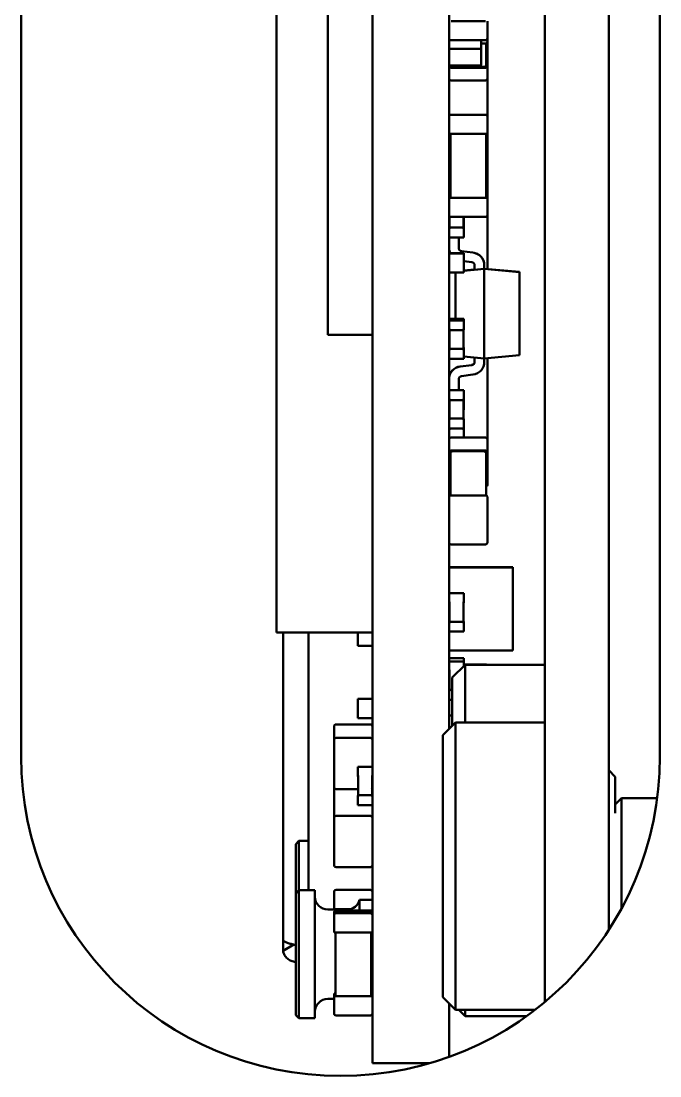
# Model space of a CAD drawing. Header units: millimetres. Extents: x 3100 to 5091, y 868 to 1900.
# Drawn here: x 3340.34 to 3350.34, y 1417.4 to 1433.91 of the extents above; entities that cross this region are included whole.
import ezdxf

# ---------------------------------------------------------------- set-up
doc = ezdxf.new("R2010")
doc.units = ezdxf.units.MM
doc.header["$LTSCALE"] = 1.8
doc.layers.add('외형선(ISO)', color=7, linetype='Continuous', lineweight=50)

msp = doc.modelspace()

# ---------------------------------------------------------------- linework, layer by layer
at = {"layer": '외형선(ISO)'}
for p, q in [((3348.54, 1418.555), (3348.54, 1461.238)), ((3349.54, 1460.109), (3349.54, 1419.684)), ((3340.34, 1422.396), (3340.34, 1457.396)), ((3350.34, 1457.396), (3350.34, 1422.396)), ((3345.84, 1420.94), (3345.84, 1454.15)), ((3347.04, 1422.831), (3347.04, 1454.15)), ((3345.14, 1429.002), (3345.14, 1444.002)), ((3344.34, 1424.34), (3344.34, 1437.764)), ((3347.07, 1433.912), (3347.61, 1433.912)), ((3347.64, 1433.642), (3347.64, 1433.912)), ((3347.61, 1433.612), (3347.07, 1433.612)), ((3347.54, 1433.492), (3347.54, 1433.612)), ((3347.61, 1433.561), (3347.54, 1433.561)), ((3347.62, 1433.224), (3347.62, 1433.563)), ((3347.64, 1433.591), (3347.64, 1433.642)), ((3347.64, 1433.203), (3347.64, 1433.591)), ((3347.525, 1433.477), (3347.055, 1433.477)), ((3347.54, 1433.229), (3347.54, 1433.492)), ((3347.525, 1433.214), (3347.055, 1433.214)), ((3347.1, 1433.196), (3347.58, 1433.196)), ((3347.64, 1433.012), (3347.64, 1433.203)), ((3347.07, 1433.182), (3347.61, 1433.182)), ((3347.61, 1432.982), (3347.07, 1432.982)), ((3347.64, 1433.012), (3347.64, 1432.416)), ((3347.04, 1432.432), (3347.045, 1432.432)), ((3347.04, 1432.431), (3347.045, 1432.431)), ((3347.61, 1432.446), (3347.07, 1432.446)), ((3347.64, 1432.415), (3347.64, 1432.416)), ((3347.64, 1432.145), (3347.64, 1432.415)), ((3347.04, 1432.083), (3347.05, 1432.083)), ((3347.05, 1432.082), (3347.04, 1432.082)), ((3347.04, 1432.082), (3347.05, 1432.082)), ((3347.05, 1432.082), (3347.04, 1432.082)), ((3347.046, 1431.982), (3347.046, 1432.145)), ((3347.06, 1432.145), (3347.06, 1431.145)), ((3347.07, 1432.145), (3347.61, 1432.145)), ((3347.62, 1431.145), (3347.62, 1432.145)), ((3347.64, 1432.145), (3347.64, 1431.146)), ((3347.04, 1431.981), (3347.06, 1431.981)), ((3347.06, 1431.831), (3347.04, 1431.831)), ((3347.06, 1431.782), (3347.04, 1431.782)), ((3347.07, 1431.145), (3347.61, 1431.145)), ((3347.1, 1431.145), (3347.58, 1431.145)), ((3347.64, 1431.145), (3347.64, 1431.146)), ((3347.64, 1430.875), (3347.64, 1431.145)), ((3347.046, 1430.675), (3347.046, 1430.857)), ((3347.61, 1430.845), (3347.07, 1430.845)), ((3347.264, 1430.845), (3347.264, 1430.677)), ((3347.27, 1430.845), (3347.27, 1430.68)), ((3347.64, 1430.875), (3347.64, 1430.029)), ((3347.04, 1430.675), (3347.06, 1430.675)), ((3347.06, 1430.68), (3347.25, 1430.68)), ((3347.25, 1430.675), (3347.27, 1430.675)), ((3347.27, 1430.675), (3347.25, 1430.675)), ((3347.27, 1430.68), (3347.27, 1430.675)), ((3347.27, 1430.68), (3347.27, 1430.68)), ((3347.27, 1430.525), (3347.27, 1430.675)), ((3347.27, 1430.675), (3347.27, 1430.675)), ((3347.27, 1430.525), (3347.04, 1430.525)), ((3347.19, 1430.525), (3347.19, 1430.358)), ((3347.27, 1430.276), (3347.04, 1430.276)), ((3347.06, 1430.276), (3347.04, 1430.276)), ((3347.04, 1430.275), (3347.06, 1430.275)), ((3347.04, 1430.275), (3347.27, 1430.275)), ((3347.25, 1430.276), (3347.06, 1430.276)), ((3347.06, 1430.275), (3347.25, 1430.275)), ((3347.234, 1430.311), (3347.414, 1430.288)), ((3347.414, 1430.288), (3347.234, 1430.31)), ((3347.414, 1430.286), (3347.234, 1430.309)), ((3347.234, 1430.309), (3347.414, 1430.287)), ((3347.27, 1430.276), (3347.25, 1430.276)), ((3347.25, 1430.275), (3347.27, 1430.275)), ((3347.27, 1430.276), (3347.27, 1430.276)), ((3347.27, 1430.276), (3347.27, 1430.275)), ((3347.27, 1430.275), (3347.27, 1430.275)), ((3347.27, 1430.275), (3347.27, 1429.975)), ((3347.27, 1430.153), (3347.396, 1430.138)), ((3347.44, 1430.018), (3347.44, 1430.088)), ((3347.59, 1430.09), (3347.59, 1430.088)), ((3347.59, 1430.09), (3347.59, 1430.09)), ((3347.59, 1430.088), (3347.59, 1430.031)), ((3347.59, 1430.088), (3347.59, 1430.088)), ((3347.04, 1429.975), (3347.27, 1429.975)), ((3347.14, 1429.251), (3347.14, 1429.975)), ((3347.59, 1430.031), (3347.27, 1430.003)), ((3347.44, 1430.02), (3347.27, 1430.006)), ((3347.44, 1430.018), (3347.59, 1430.031)), ((3347.59, 1430.034), (3348.14, 1429.985)), ((3347.59, 1428.631), (3347.59, 1430.031)), ((3347.59, 1430.031), (3348.14, 1429.983)), ((3347.59, 1430.031), (3347.59, 1430.031)), ((3348.14, 1429.983), (3348.14, 1429.985)), ((3348.14, 1428.679), (3348.14, 1429.983)), ((3347.27, 1429.251), (3347.04, 1429.251)), ((3347.27, 1429.251), (3347.04, 1429.251)), ((3347.27, 1429.226), (3347.04, 1429.226)), ((3347.27, 1429.226), (3347.04, 1429.226)), ((3347.27, 1429.251), (3347.27, 1429.251)), ((3347.27, 1429.226), (3347.27, 1429.251)), ((3347.27, 1429.226), (3347.27, 1429.226)), ((3347.27, 1429.076), (3347.27, 1429.226)), ((3347.06, 1429.076), (3347.04, 1429.076)), ((3347.046, 1429.075), (3347.046, 1429.076)), ((3347.046, 1428.776), (3347.046, 1429.075)), ((3347.25, 1429.071), (3347.06, 1429.071)), ((3347.27, 1429.076), (3347.25, 1429.076)), ((3347.264, 1429.076), (3347.264, 1429.073)), ((3347.264, 1429.073), (3347.264, 1428.778)), ((3345.84, 1429.002), (3345.14, 1429.002)), ((3347.04, 1428.801), (3347.05, 1428.801)), ((3347.04, 1428.776), (3347.06, 1428.776)), ((3347.06, 1428.781), (3347.25, 1428.781)), ((3347.27, 1428.776), (3347.25, 1428.776)), ((3347.25, 1428.776), (3347.27, 1428.776)), ((3347.27, 1428.801), (3347.26, 1428.801)), ((3347.26, 1428.801), (3347.27, 1428.801)), ((3347.27, 1428.806), (3347.27, 1428.806)), ((3347.27, 1428.781), (3347.27, 1428.801)), ((3347.27, 1428.801), (3347.27, 1428.801)), ((3347.27, 1428.776), (3347.27, 1428.781)), ((3347.27, 1428.781), (3347.27, 1428.781)), ((3347.27, 1428.626), (3347.27, 1428.776)), ((3347.27, 1428.776), (3347.27, 1428.776)), ((3347.04, 1428.626), (3347.27, 1428.626)), ((3347.59, 1428.631), (3347.27, 1428.659)), ((3347.44, 1428.644), (3347.44, 1428.575)), ((3347.59, 1428.631), (3348.14, 1428.679)), ((3347.59, 1428.575), (3347.59, 1428.631)), ((3347.64, 1428.635), (3347.64, 1427.36)), ((3347.396, 1428.527), (3347.216, 1428.504)), ((3347.216, 1428.505), (3347.396, 1428.527)), ((3347.396, 1428.526), (3347.216, 1428.504)), ((3347.216, 1428.504), (3347.396, 1428.526)), ((3347.216, 1428.503), (3347.396, 1428.525)), ((3347.396, 1428.525), (3347.216, 1428.503)), ((3347.19, 1428.135), (3347.19, 1428.304)), ((3347.234, 1428.354), (3347.414, 1428.376)), ((3347.04, 1428.135), (3347.27, 1428.135)), ((3347.04, 1428.134), (3347.27, 1428.134)), ((3347.27, 1428.135), (3347.27, 1428.134)), ((3347.27, 1427.984), (3347.27, 1428.134)), ((3347.06, 1427.984), (3347.04, 1427.984)), ((3347.05, 1427.978), (3347.04, 1427.978)), ((3347.05, 1427.977), (3347.04, 1427.977)), ((3347.046, 1427.685), (3347.046, 1427.984)), ((3347.25, 1427.979), (3347.06, 1427.979)), ((3347.27, 1427.984), (3347.25, 1427.984)), ((3347.27, 1427.978), (3347.26, 1427.978)), ((3347.27, 1427.977), (3347.26, 1427.977)), ((3347.264, 1427.982), (3347.264, 1427.687)), ((3347.27, 1427.977), (3347.27, 1427.978)), ((3347.27, 1427.827), (3347.27, 1427.977)), ((3347.05, 1427.827), (3347.04, 1427.827)), ((3347.27, 1427.827), (3347.26, 1427.827)), ((3347.04, 1427.684), (3347.06, 1427.684)), ((3347.046, 1427.684), (3347.046, 1427.685)), ((3347.046, 1427.685), (3347.046, 1427.685)), ((3347.06, 1427.689), (3347.25, 1427.689)), ((3347.27, 1427.685), (3347.25, 1427.685)), ((3347.25, 1427.684), (3347.27, 1427.684)), ((3347.264, 1427.687), (3347.264, 1427.685)), ((3347.264, 1427.685), (3347.264, 1427.684)), ((3347.27, 1427.69), (3347.27, 1427.689)), ((3347.27, 1427.685), (3347.27, 1427.685)), ((3347.27, 1427.534), (3347.27, 1427.684)), ((3347.27, 1427.534), (3347.04, 1427.534)), ((3347.04, 1427.527), (3347.06, 1427.527)), ((3347.046, 1427.528), (3347.046, 1427.534)), ((3347.27, 1427.528), (3347.25, 1427.528)), ((3347.25, 1427.527), (3347.27, 1427.527)), ((3347.264, 1427.534), (3347.264, 1427.53)), ((3347.27, 1427.532), (3347.27, 1427.533)), ((3347.27, 1427.528), (3347.27, 1427.528)), ((3347.27, 1427.39), (3347.27, 1427.527)), ((3347.04, 1427.377), (3347.045, 1427.377)), ((3347.61, 1427.39), (3347.07, 1427.39)), ((3347.64, 1427.169), (3347.64, 1427.36)), ((3347.06, 1427.148), (3347.06, 1426.482)), ((3347.07, 1427.191), (3347.61, 1427.191)), ((3347.1, 1427.176), (3347.58, 1427.176)), ((3347.62, 1426.482), (3347.62, 1427.148)), ((3347.64, 1426.647), (3347.64, 1427.169)), ((3347.06, 1426.564), (3347.04, 1426.564)), ((3347.046, 1426.475), (3347.046, 1426.55)), ((3347.046, 1426.55), (3347.046, 1426.55)), ((3347.07, 1426.483), (3347.61, 1426.483)), ((3347.64, 1426.271), (3347.64, 1426.462)), ((3347.64, 1425.748), (3347.64, 1426.271)), ((3347.61, 1425.718), (3347.07, 1425.718)), ((3347.04, 1425.361), (3348.04, 1425.361)), ((3347.04, 1425.359), (3348.04, 1425.359)), ((3348.04, 1425.361), (3348.04, 1425.359)), ((3348.04, 1425.359), (3348.04, 1424.059)), ((3347.04, 1424.954), (3347.27, 1424.954)), ((3347.04, 1424.953), (3347.27, 1424.953)), ((3347.27, 1424.954), (3347.27, 1424.953)), ((3347.27, 1424.803), (3347.27, 1424.953)), ((3347.06, 1424.803), (3347.04, 1424.803)), ((3347.046, 1424.504), (3347.046, 1424.803)), ((3347.27, 1424.803), (3347.25, 1424.803)), ((3347.264, 1424.801), (3347.264, 1424.506)), ((3347.04, 1424.503), (3347.06, 1424.503)), ((3347.06, 1424.508), (3347.25, 1424.508)), ((3347.27, 1424.504), (3347.25, 1424.504)), ((3347.25, 1424.503), (3347.27, 1424.503)), ((3347.27, 1424.509), (3347.27, 1424.508)), ((3347.27, 1424.504), (3347.27, 1424.504)), ((3347.27, 1424.353), (3347.27, 1424.503)), ((3345.84, 1424.34), (3344.34, 1424.34)), ((3344.44, 1419.533), (3344.44, 1424.34)), ((3344.84, 1420.302), (3344.84, 1424.34)), ((3345.61, 1424.34), (3345.61, 1424.131)), ((3347.27, 1424.353), (3347.04, 1424.353)), ((3345.61, 1424.131), (3345.84, 1424.131)), ((3347.04, 1424.059), (3348.04, 1424.059)), ((3347.04, 1423.939), (3347.27, 1423.939)), ((3347.04, 1423.938), (3347.27, 1423.938)), ((3347.04, 1423.887), (3347.27, 1423.887)), ((3347.04, 1423.887), (3347.27, 1423.887)), ((3347.04, 1423.887), (3347.27, 1423.887)), ((3347.04, 1423.887), (3347.27, 1423.887)), ((3347.09, 1423.633), (3347.29, 1423.833)), ((3347.27, 1423.939), (3347.27, 1423.938)), ((3347.27, 1423.887), (3347.27, 1423.938)), ((3347.27, 1423.887), (3347.27, 1423.887)), ((3347.27, 1423.813), (3347.27, 1423.887)), ((3347.27, 1423.887), (3347.27, 1423.887)), ((3347.27, 1423.887), (3347.27, 1423.887)), ((3347.27, 1423.84), (3347.61, 1423.84)), ((3347.61, 1423.84), (3347.27, 1423.84)), ((3347.27, 1423.839), (3347.61, 1423.839)), ((3347.29, 1423.833), (3347.29, 1422.931)), ((3348.54, 1423.833), (3347.29, 1423.833)), ((3347.06, 1423.737), (3347.04, 1423.737)), ((3347.046, 1423.736), (3347.046, 1423.737)), ((3347.046, 1423.437), (3347.046, 1423.736)), ((3347.09, 1423.633), (3347.09, 1422.881)), ((3347.04, 1423.488), (3347.05, 1423.488)), ((3345.61, 1423.301), (3345.84, 1423.301)), ((3345.61, 1423.301), (3345.61, 1423.3)), ((3345.61, 1423.3), (3345.61, 1423.3)), ((3345.61, 1423), (3345.61, 1423.3)), ((3345.61, 1423.3), (3345.61, 1423.3)), ((3345.63, 1423.3), (3345.61, 1423.3)), ((3345.61, 1423.3), (3345.63, 1423.3)), ((3345.84, 1423.3), (3345.61, 1423.3)), ((3345.82, 1423.3), (3345.63, 1423.3)), ((3345.63, 1423.3), (3345.82, 1423.3)), ((3345.84, 1423.3), (3345.82, 1423.3)), ((3345.82, 1423.3), (3345.84, 1423.3)), ((3347.04, 1423.437), (3347.06, 1423.437)), ((3347.04, 1423.437), (3347.06, 1423.437)), ((3347.09, 1423.287), (3347.04, 1423.287)), ((3347.06, 1423.442), (3347.09, 1423.442)), ((3345.84, 1423), (3345.61, 1423)), ((3347.09, 1423.039), (3347.07, 1423.039)), ((3345.24, 1422.869), (3345.24, 1422.868)), ((3345.24, 1422.868), (3345.24, 1422.659)), ((3345.27, 1422.899), (3345.81, 1422.899)), ((3346.94, 1422.731), (3347.14, 1422.931)), ((3347.14, 1422.931), (3347.14, 1418.431)), ((3348.54, 1422.931), (3347.14, 1422.931)), ((3345.24, 1422.659), (3345.24, 1422.658)), ((3345.24, 1422.659), (3345.24, 1422.659)), ((3345.24, 1422.658), (3345.24, 1421.918)), ((3345.24, 1422.658), (3345.24, 1422.658)), ((3345.81, 1422.689), (3345.27, 1422.689)), ((3345.27, 1422.689), (3345.81, 1422.689)), ((3345.81, 1422.688), (3345.27, 1422.688)), ((3346.94, 1422.731), (3346.94, 1418.631)), ((3345.61, 1422.235), (3345.61, 1422.236)), ((3345.84, 1422.236), (3345.61, 1422.236)), ((3345.61, 1422.235), (3345.61, 1422.085)), ((3345.84, 1422.235), (3345.61, 1422.235)), ((3349.64, 1422.081), (3349.54, 1422.181)), ((3345.63, 1422.085), (3345.61, 1422.085)), ((3345.616, 1421.788), (3345.616, 1422.085)), ((3345.84, 1422.085), (3345.82, 1422.085)), ((3345.834, 1422.083), (3345.834, 1421.788)), ((3349.64, 1422.081), (3349.64, 1421.512)), ((3345.24, 1421.438), (3345.24, 1421.918)), ((3345.27, 1421.888), (3345.62, 1421.888)), ((3345.61, 1421.79), (3345.61, 1421.791)), ((3345.61, 1421.786), (3345.61, 1421.786)), ((3345.61, 1421.785), (3345.61, 1421.635)), ((3345.61, 1421.785), (3345.63, 1421.785)), ((3345.61, 1421.635), (3345.84, 1421.635)), ((3345.63, 1421.79), (3345.82, 1421.79)), ((3345.84, 1421.786), (3345.82, 1421.786)), ((3345.82, 1421.785), (3345.84, 1421.785)), ((3349.64, 1421.646), (3349.74, 1421.746)), ((3349.74, 1421.746), (3349.74, 1420.022)), ((3350.298, 1421.746), (3349.74, 1421.746)), ((3345.27, 1421.468), (3345.81, 1421.468)), ((3345.81, 1421.467), (3345.27, 1421.467)), ((3345.81, 1421.467), (3345.27, 1421.467)), ((3345.24, 1421.438), (3345.24, 1421.437)), ((3345.24, 1421.437), (3345.24, 1421.437)), ((3345.24, 1421.437), (3345.24, 1421.436)), ((3345.24, 1421.436), (3345.24, 1420.696)), ((3344.64, 1421.025), (3344.69, 1421.075)), ((3344.64, 1421.023), (3344.64, 1421.025)), ((3344.64, 1421.023), (3344.64, 1420.873)), ((3344.69, 1421.073), (3344.69, 1421.075)), ((3344.69, 1421.075), (3344.84, 1421.075)), ((3344.69, 1421.073), (3344.69, 1420.873)), ((3344.64, 1420.252), (3344.64, 1420.873)), ((3344.69, 1420.302), (3344.69, 1420.873)), ((3345.84, 1420.94), (3345.84, 1417.596)), ((3345.27, 1420.666), (3345.81, 1420.666)), ((3345.27, 1420.308), (3345.81, 1420.308)), ((3344.64, 1420.252), (3344.69, 1420.302)), ((3344.64, 1420.25), (3344.64, 1420.252)), ((3344.64, 1420.25), (3344.64, 1420.1)), ((3344.69, 1420.3), (3344.69, 1420.302)), ((3344.69, 1420.302), (3344.94, 1420.302)), ((3344.69, 1420.3), (3344.69, 1420.1)), ((3344.94, 1420.3), (3344.94, 1420.302)), ((3344.94, 1420.1), (3344.94, 1420.3)), ((3345.24, 1420.278), (3345.24, 1420.277)), ((3345.24, 1420.277), (3345.24, 1420.007)), ((3345.64, 1420.151), (3345.64, 1420.152)), ((3345.84, 1420.152), (3345.64, 1420.152)), ((3345.64, 1420.151), (3345.64, 1419.986)), ((3344.64, 1418.5), (3344.64, 1420.1)), ((3344.69, 1418.5), (3344.69, 1420.1)), ((3344.94, 1418.5), (3344.94, 1420.1)), ((3345.446, 1420.002), (3345.14, 1420.002)), ((3345.26, 1420.007), (3345.26, 1420.002)), ((3345.492, 1420.007), (3345.27, 1420.007)), ((3345.27, 1419.986), (3345.81, 1419.986)), ((3345.24, 1419.956), (3345.24, 1419.955)), ((3345.24, 1419.955), (3345.24, 1419.936)), ((3345.24, 1419.936), (3345.24, 1419.935)), ((3345.24, 1419.935), (3345.24, 1419.915)), ((3345.24, 1419.915), (3345.24, 1419.915)), ((3345.24, 1419.915), (3345.24, 1419.914)), ((3345.24, 1419.914), (3345.24, 1419.914)), ((3345.24, 1419.914), (3345.24, 1419.644)), ((3345.27, 1419.966), (3345.81, 1419.966)), ((3345.27, 1419.945), (3345.81, 1419.945)), ((3345.27, 1419.944), (3345.81, 1419.944)), ((3344.44, 1419.531), (3344.44, 1419.384)), ((3345.26, 1419.644), (3345.26, 1418.644)), ((3345.81, 1419.644), (3345.27, 1419.644)), ((3345.82, 1418.644), (3345.82, 1419.644)), ((3344.442, 1419.357), (3344.607, 1419.452)), ((3345.24, 1418.686), (3345.24, 1418.685)), ((3345.24, 1418.685), (3345.24, 1418.666)), ((3345.24, 1418.666), (3345.24, 1418.665)), ((3345.24, 1418.665), (3345.24, 1418.645)), ((3344.64, 1418.5), (3344.64, 1418.35)), ((3344.69, 1418.5), (3344.69, 1418.3)), ((3344.94, 1418.3), (3344.94, 1418.5)), ((3345.24, 1418.601), (3345.14, 1418.601)), ((3345.24, 1418.645), (3345.24, 1418.645)), ((3345.24, 1418.645), (3345.24, 1418.644)), ((3345.24, 1418.644), (3345.24, 1418.644)), ((3345.24, 1418.644), (3345.24, 1418.374)), ((3345.81, 1418.644), (3345.27, 1418.644)), ((3345.78, 1418.644), (3345.3, 1418.644)), ((3346.94, 1418.631), (3347.14, 1418.431)), ((3347.04, 1418.531), (3347.04, 1417.694)), ((3344.64, 1418.35), (3344.69, 1418.3)), ((3345.27, 1418.344), (3345.81, 1418.344)), ((3348.386, 1418.431), (3347.14, 1418.431)), ((3347.192, 1418.431), (3347.29, 1418.333)), ((3347.29, 1418.431), (3347.29, 1418.333)), ((3348.253, 1418.333), (3347.29, 1418.333)), ((3344.69, 1418.3), (3344.94, 1418.3)), ((3346.74, 1417.596), (3345.84, 1417.596))]:
    msp.add_line(p, q, dxfattribs=at)
for centre, radius, start, end in [((3347.07, 1433.642), 0.03, 180, 270), ((3347.61, 1433.642), 0.03, 270, 0), ((3347.61, 1433.591), 0.03, 270, 0), ((3347.055, 1433.492), 0.015, 180, 270), ((3347.525, 1433.492), 0.015, 270, 0), ((3347.055, 1433.229), 0.015, 180, 270), ((3347.525, 1433.229), 0.015, 270, 0), ((3347.07, 1433.012), 0.03, 180, 270), ((3347.61, 1433.012), 0.03, 270, 0), ((3347.07, 1432.416), 0.03, 90, 180), ((3347.61, 1432.416), 0.03, 0, 90), ((3347.07, 1430.875), 0.03, 180, 270), ((3347.61, 1430.875), 0.03, 270, 0), ((3347.24, 1430.358), 0.2, 180, 204.3754), ((3347.24, 1430.36), 0.05, 180, 263), ((3347.24, 1430.36), 0.05, 180, 263), ((3347.24, 1430.359), 0.05, 180, 263), ((3347.24, 1430.358), 0.05, 180, 263), ((3347.39, 1430.09), 0.2, 360, 83), ((3347.39, 1430.09), 0.2, 0, 83), ((3347.39, 1430.088), 0.2, 360, 83), ((3347.39, 1430.088), 0.2, 0, 83), ((3347.39, 1430.088), 0.05, 360, 83), ((3347.39, 1428.577), 0.05, 277, 0), ((3347.39, 1428.576), 0.05, 277, 0), ((3347.39, 1428.576), 0.05, 277, 0), ((3347.39, 1428.575), 0.05, 277, 0), ((3347.39, 1428.575), 0.05, 277, 0), ((3347.39, 1428.575), 0.05, 277, 0), ((3347.39, 1428.575), 0.2, 277, 0), ((3347.24, 1428.306), 0.2, 97, 180), ((3347.24, 1428.306), 0.2, 97, 180), ((3347.24, 1428.305), 0.2, 97, 180), ((3347.24, 1428.306), 0.2, 97, 180), ((3347.24, 1428.305), 0.2, 97, 180), ((3347.24, 1428.304), 0.2, 97, 180), ((3347.24, 1428.304), 0.05, 97, 180), ((3347.07, 1427.36), 0.03, 90, 180), ((3347.61, 1427.36), 0.03, 0, 90), ((3347.07, 1425.748), 0.03, 180, 270), ((3347.61, 1425.748), 0.03, 270, 0), ((3347.61, 1423.81), 0.03, 49.3315, 90), ((3347.61, 1423.81), 0.03, 48.6674, 90), ((3347.61, 1423.809), 0.03, 51.8742, 90), ((3347.07, 1423.069), 0.03, 180, 270), ((3345.27, 1422.869), 0.03, 90, 180), ((3345.81, 1422.869), 0.03, 0, 90), ((3345.27, 1422.659), 0.03, 90, 180), ((3345.27, 1422.659), 0.03, 90, 180), ((3345.27, 1422.658), 0.03, 90, 180), ((3345.81, 1422.659), 0.03, 0, 90), ((3345.81, 1422.659), 0.03, 0, 90), ((3345.81, 1422.658), 0.03, 0, 90), ((3345.34, 1422.396), 5, 180, 0), ((3345.27, 1421.918), 0.03, 180, 270), ((3345.81, 1421.918), 0.03, 311.8103, 0), ((3345.27, 1421.438), 0.03, 90, 180), ((3345.27, 1421.437), 0.03, 90, 180), ((3345.27, 1421.437), 0.03, 90, 180), ((3345.81, 1421.438), 0.03, 0, 90), ((3345.81, 1421.437), 0.03, 0, 90), ((3345.81, 1421.437), 0.03, 0, 90), ((3345.27, 1420.696), 0.03, 180, 270), ((3345.81, 1420.696), 0.03, 270, 0), ((3345.27, 1420.278), 0.03, 90, 180), ((3345.81, 1420.278), 0.03, 0, 90), ((3345.14, 1420.202), 0.2, 180, 270), ((3345.446, 1420.202), 0.2, 270, 345.5225), ((3345.27, 1419.956), 0.03, 90, 180), ((3345.81, 1419.956), 0.03, 0, 90), ((3345.27, 1419.936), 0.03, 90, 180), ((3345.27, 1419.915), 0.03, 90, 180), ((3345.27, 1419.914), 0.03, 90, 180), ((3345.81, 1419.936), 0.03, 0, 90), ((3345.81, 1419.915), 0.03, 0, 90), ((3345.81, 1419.914), 0.03, 0, 90), ((3345.14, 1418.401), 0.2, 90, 180), ((3345.27, 1418.374), 0.03, 180, 270), ((3345.81, 1418.374), 0.03, 270, 0)]:
    msp.add_arc(centre, radius, start, end, dxfattribs=at)
for centre, major_axis, ratio, start_param, end_param in [((3347.07, 1433.203), (-0.03, 0), 0.707704, 0, 1.570796), ((3347.1, 1433.224), (-0.04, 0), 0.707704, 0.385079, 1.570796), ((3347.58, 1433.224), (0.04, 0), 0.707704, 4.712389, 6.283185), ((3347.61, 1433.203), (0.03, 0), 0.707704, 4.712389, 6.283185), ((3347.07, 1432.145), (-0.03, 0), 0.000845, 6.283185, 7.853982), ((3347.61, 1432.145), (0.03, 0), 0.000845, 4.712389, 6.283185), ((3347.06, 1431.981), (-0.01, 0), 0.000845, 6.283185, 7.853982), ((3347.07, 1431.146), (-0.03, 0), 0.000845, 5.052226, 6.283185), ((3347.07, 1431.145), (-0.03, 0), 0.000845, 6.283185, 7.853981), ((3347.1, 1431.145), (-0.04, 0), 0.000845, 6.283185, 7.853982), ((3347.58, 1431.145), (0.04, 0), 0.000845, 4.712389, 6.283185), ((3347.61, 1431.145), (0.03, 0), 0.000845, 4.712389, 6.283185), ((3347.61, 1431.146), (0.03, 0), 0.000845, 6.283185, 7.514145), ((3347.06, 1430.675), (-0.01, 0), 0.000845, 6.283185, 7.853982), ((3347.25, 1430.675), (0.01, 0), 0.000845, 4.712389, 6.283185), ((3347.06, 1428.776), (-0.01, 0), 0.000845, 6.283185, 7.853982), ((3347.25, 1428.776), (0.01, 0), 0.000845, 4.712389, 6.283185), ((3347.06, 1427.684), (-0.01, 0), 0.000845, 6.283185, 7.853982), ((3347.25, 1427.684), (0.01, 0), 0.000845, 4.712389, 6.283185), ((3347.06, 1427.527), (-0.01, 0), 0.000845, 6.283185, 7.853982), ((3347.25, 1427.527), (0.01, 0), 0.000845, 4.712389, 6.283185), ((3347.07, 1427.169), (-0.03, 0), 0.706509, 4.712389, 6.283185), ((3347.1, 1427.148), (-0.04, 0), 0.706509, 4.712389, 6.283185), ((3347.58, 1427.148), (0.04, 0), 0.706509, 0, 1.570796), ((3347.61, 1427.169), (0.03, 0), 0.706509, 0, 1.570796), ((3347.07, 1426.647), (-0.03, 0), 0.706509, 0, 1.230959), ((3347.61, 1426.647), (0.03, 0), 0.706509, 5.052226, 6.283185), ((3347.07, 1426.462), (-0.03, 0), 0.706509, 4.712389, 6.283185), ((3347.06, 1426.55), (-0.01, 0), 0.706509, 4.712389, 6.283185), ((3347.61, 1426.462), (0.03, 0), 0.706509, 0, 1.570796), ((3347.06, 1424.503), (-0.01, 0), 0.000845, 6.283185, 7.853982), ((3347.25, 1424.503), (0.01, 0), 0.000845, 4.712389, 6.283185), ((3347.06, 1423.437), (-0.01, 0), 0.000845, 6.283185, 7.853982), ((3345.63, 1421.785), (-0.01, 0), 0.000845, 6.283185, 7.853982), ((3345.82, 1421.785), (0.01, 0), 0.000845, 4.712389, 6.283185), ((3345.27, 1420.007), (-0.03, 0), 0.000845, 6.283185, 7.853982), ((3344.707, 1419.514), (-0.266, 0.024), 0.454773, 0.040691, 0.159009), ((3345.27, 1419.644), (-0.03, 0), 0.000845, 6.283185, 7.853982), ((3345.81, 1419.644), (0.03, 0), 0.000845, 4.712389, 6.283185), ((3344.707, 1419.39), (0.266, 0.024), 0.866242, 3.064161, 3.182479), ((3345.27, 1418.686), (-0.03, 0), 0.000845, 5.052226, 6.283185), ((3345.27, 1418.685), (-0.03, 0), 0.000845, 6.283185, 7.514145), ((3345.27, 1418.666), (-0.03, 0), 0.000845, 5.052226, 6.283185), ((3345.27, 1418.665), (-0.03, 0), 0.000845, 6.283185, 7.514145), ((3345.81, 1418.686), (0.03, 0), 0.000845, 6.283185, 7.514145), ((3345.81, 1418.685), (0.03, 0), 0.000845, 5.052226, 6.283185), ((3345.81, 1418.666), (0.03, 0), 0.000845, 6.283185, 7.514145), ((3345.81, 1418.665), (0.03, 0), 0.000845, 5.052226, 6.283185), ((3345.27, 1418.645), (-0.03, 0), 0.000845, 5.052226, 6.283185), ((3345.27, 1418.645), (-0.03, 0), 0.000845, 6.283185, 7.514145), ((3345.27, 1418.644), (-0.03, 0), 0.000845, 5.052226, 6.283185), ((3345.27, 1418.644), (-0.03, 0), 0.000845, 6.283185, 7.853981), ((3345.3, 1418.644), (-0.04, 0), 0.000845, 6.283185, 7.853982), ((3345.78, 1418.644), (0.04, 0), 0.000845, 4.712389, 6.283185), ((3345.81, 1418.644), (0.03, 0), 0.000845, 4.712389, 6.283185), ((3345.81, 1418.645), (0.03, 0), 0.000845, 5.052226, 6.283185), ((3345.81, 1418.645), (0.03, 0), 0.000845, 6.283185, 7.514145), ((3345.81, 1418.644), (0.03, 0), 0.000845, 6.283185, 7.514145)]:
    msp.add_ellipse(centre, major_axis=major_axis, ratio=ratio, start_param=start_param, end_param=end_param, dxfattribs=at)
for points, knots in [([(3344.64, 1419.443), (3344.615, 1419.449), (3344.591, 1419.456), (3344.546, 1419.468), (3344.526, 1419.475), (3344.49, 1419.487), (3344.475, 1419.493), (3344.453, 1419.506), (3344.445, 1419.512), (3344.442, 1419.518)], [0.000001, 0.000001, 0.000001, 0.000001, 0.00762809, 0.00762809, 0.01494531, 0.01494531, 0.02228013, 0.02228013, 0.02972248, 0.02972248, 0.02972248, 0.02972248]), ([(3344.442, 1419.357), (3344.445, 1419.333), (3344.453, 1419.31), (3344.475, 1419.268), (3344.49, 1419.25), (3344.526, 1419.219), (3344.546, 1419.206), (3344.591, 1419.189), (3344.615, 1419.184), (3344.64, 1419.184)], [-0.02972248, -0.02972248, -0.02972248, -0.02972248, -0.02227859, -0.02227859, -0.01494202, -0.01494202, -0.0076265, -0.0076265, -0.000001, -0.000001, -0.000001, -0.000001])]:
    msp.add_open_spline(points, degree=3, knots=knots, dxfattribs=at)

doc.saveas('drawing.dxf')
